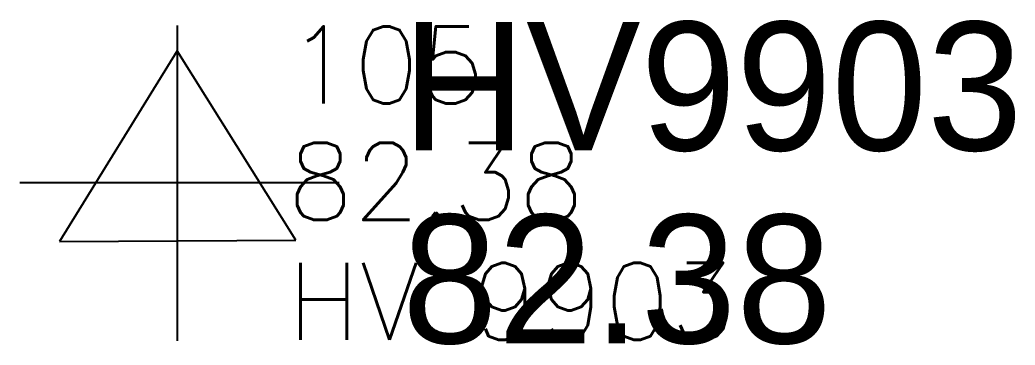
# Model space of a CAD drawing. Header units: feet. Extents: x 1023941 to 1026768, y 90264 to 94497.
# Drawn here: x 1026737.13 to 1026768.12, y 91678.38 to 91688.5 of the extents above; entities that cross this region are included whole.
import ezdxf

# ---------------------------------------------------------------- set-up
doc = ezdxf.new("R2010")
doc.units = ezdxf.units.FT
doc.header["$MEASUREMENT"] = 0
for name, color, linetype in [('CONTROL', 10, 'Continuous'), ('DESC', 2, 'Continuous'), ('E6TOS', 9, 'Continuous'), ('ELEV', 9, 'Continuous'), ('PNTS', 2, 'Continuous')]:
    doc.layers.add(name, color=color, linetype=linetype)
doc.styles.add('S6', font='SIMPLEX', dxfattribs={"height": 0.083333})

# ---------------------------------------------------------------- blocks, each defined once
blk = doc.blocks.new('POINT')
blk.add_point((0, 0))
at = {"layer": 'DESC', "style": 'S6'}
blk.add_attdef('DESC', (0.1191, -0.1698), '', height=0.0833, dxfattribs=at)
at = {"layer": 'ELEV', "style": 'S6'}
blk.add_attdef('ELEV', (0.1191, -0.0403), '', height=0.0833, dxfattribs=at)
at = {"layer": 'PNTS', "style": 'S6'}
blk.add_attdef('POINT', (0.1191, 0.0855), '', height=0.0833, dxfattribs=at)
blk = doc.blocks.new('HOR_VERT')
for p, q in [((0, 0.488281), (0, -0.492188)), ((0, 0.410156), (-0.367188, -0.183594)), ((0.369141, -0.179688), (0, 0.410156)), ((-0.490234, 0), (0.503906, 0)), ((-0.367188, -0.183594), (0.369141, -0.179688))]:
    blk.add_line(p, q)

msp = doc.modelspace()

# ---------------------------------------------------------------- block references
at = {"layer": 'CONTROL', "xscale": 10, "yscale": 10, "zscale": 10}
msp.add_blockref('HOR_VERT', (1026742.03, 91683.44, 82.38), dxfattribs=at)
at = {"layer": 'E6TOS', "xscale": 28.80000000004657, "yscale": 28.80000000000291, "zscale": 28.79999999999999}
msp.add_blockref('POINT', (1026742.0258, 91683.4381), dxfattribs=at).add_auto_attribs({'ELEV': '82.38', 'POINT': '105', 'DESC': 'HV 9903'})

# ---------------------------------------------------------------- texts
at = {"layer": 'CONTROL'}
for s, p in [('HV9903', (1026749.03, 91684.44, 82.38)), ('82.38', (1026749.03, 91678.44, 82.38))]:
    msp.add_text(s, height=4, dxfattribs=at).set_placement(p)

doc.saveas('drawing.dxf')
